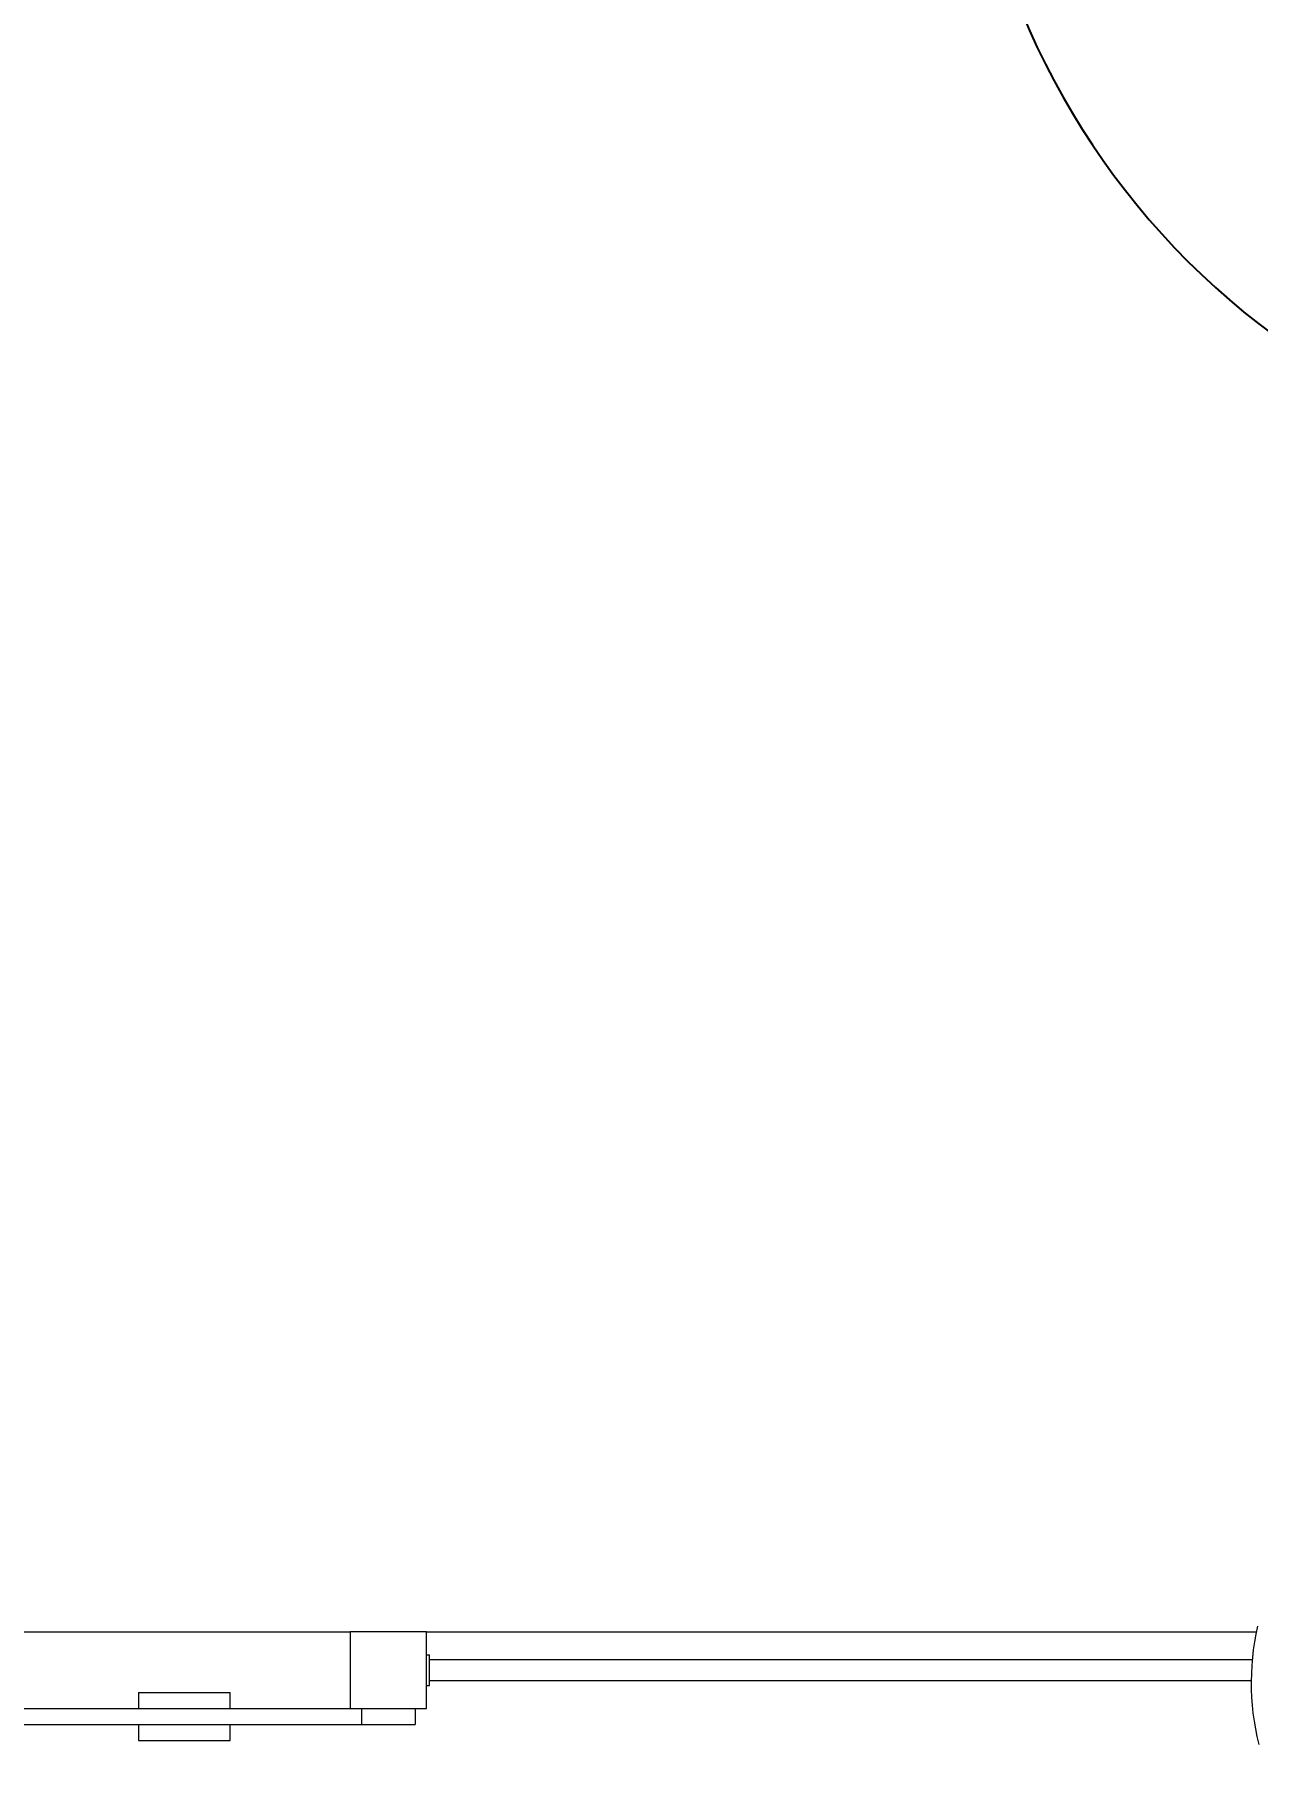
# Model space of a CAD drawing. Header units: millimetres. Extents: x -8939 to 8472, y -10604 to 8071.
# Drawn here: x -907 to 692, y 3857 to 6114 of the extents above; entities that cross this region are included whole.
import ezdxf

# ---------------------------------------------------------------- set-up
doc = ezdxf.new("R2010")
doc.units = ezdxf.units.MM
for name, color, linetype in [('DiKom', 7, 'Continuous'), ('DIKOM_ОБЪЕКТ', 7, 'Continuous'), ('DIKOM_РАЗМЕР_ЗОНА', 7, 'Continuous'), ('DIKOM_РАЗМЕР_ОБЪЕКТА', 7, 'Continuous')]:
    doc.layers.add(name, color=color, linetype=linetype)
doc.styles.add('style1', font='arial.ttf', dxfattribs={"width": 0.8})
doc.dimstyles.new('1-50', dxfattribs={"dimtxt": 300, "dimasz": 200, "dimexe": 100, "dimexo": 0, "dimgap": 100, "dimtad": 1, "dimdec": 0, "dimtxsty": 'style1', "dimcen": 0, "dimclrd": 7, "dimclre": 7, "dimadec": 1, "dimazin": 2, "dimtfac": 1, "dimtdec": 0, "dimtmove": 0, "dimatfit": 3, "dimfxl": 0, "dimlwd": 25, "dimlwe": 18, "dimarcsym": 0})

# ---------------------------------------------------------------- blocks, each defined once
blk = doc.blocks.new('*D10')
at = {"layer": 'Defpoints', "color": 0, "transparency": 16777216}
for p in [(-1552.4, 6070.9), (-5993.5, -5179.1), (3962.9, -5179.1)]:
    blk.add_point(p, dxfattribs=at)
at = {"layer": 'DIKOM_РАЗМЕР_ОБЪЕКТА', "color": 7, "lineweight": 18, "transparency": 16777216}
for p, q in [((-1552.4, 6070.9), (-6093.5, 6070.9)), ((3962.9, -5179.1), (-6093.5, -5179.1))]:
    blk.add_line(p, q, dxfattribs=at)
at = {"layer": 'DIKOM_РАЗМЕР_ОБЪЕКТА', "color": 7, "lineweight": 25, "transparency": 16777216}
blk.add_line((-5993.5, 5870.9), (-5993.5, -4979.1), dxfattribs=at)
at = {"layer": 'DIKOM_РАЗМЕР_ОБЪЕКТА', "color": 7, "transparency": 16777216}
for points in [[(-6026.9, 5870.9), (-5960.2, 5870.9), (-5993.5, 6070.9)], [(-6026.9, -4979.1), (-5960.2, -4979.1), (-5993.5, -5179.1)]]:
    blk.add_solid(points, dxfattribs=at)
at = {"layer": 'DIKOM_РАЗМЕР_ОБЪЕКТА', "color": 0, "transparency": 16777216, "insert": (-6246.7, 1864), "char_height": 300, "attachment_point": 5, "rotation": 90, "style": 'style1'}
blk.add_mtext('11250', dxfattribs=at)
blk = doc.blocks.new('*D12')
at = {"layer": 'Defpoints', "color": 0, "transparency": 16777216}
for p in [(-8488.9, 8070.9), (-1804, 8070.9), (173.6, -6679.1)]:
    blk.add_point(p, dxfattribs=at)
at = {"layer": 'DIKOM_РАЗМЕР_ЗОНА', "color": 7, "lineweight": 18, "transparency": 16777216}
for p, q in [((-1804, 8070.9), (-8588.9, 8070.9)), ((173.6, -6679.1), (-8588.9, -6679.1))]:
    blk.add_line(p, q, dxfattribs=at)
at = {"layer": 'DIKOM_РАЗМЕР_ЗОНА', "color": 7, "lineweight": 25, "transparency": 16777216}
blk.add_line((-8488.9, -6479.1), (-8488.9, 7870.9), dxfattribs=at)
at = {"layer": 'DIKOM_РАЗМЕР_ЗОНА', "color": 7, "transparency": 16777216}
for points in [[(-8522.3, 7870.9), (-8455.6, 7870.9), (-8488.9, 8070.9)], [(-8522.3, -6479.1), (-8455.6, -6479.1), (-8488.9, -6679.1)]]:
    blk.add_solid(points, dxfattribs=at)
at = {"layer": 'DIKOM_РАЗМЕР_ЗОНА', "color": 0, "transparency": 16777216, "insert": (-8742.1, 2001.1), "char_height": 300, "attachment_point": 5, "rotation": 90, "style": 'style1'}
blk.add_mtext('14750', dxfattribs=at)

msp = doc.modelspace()

# ---------------------------------------------------------------- linework, layer by layer
at = {"layer": 'DiKom', "color": 3}
msp.add_lwpolyline([(-2463.5, -5679.1), (-2463.5, -3051, 0.414214), (-2563.5, -2951), (-2795.2, -2951, -0.414214), (-2895.2, -2851), (-2895.2, -1476, 0.414214), (-3895.2, -476), (-6909.4, -476, -0.414214), (-7909.4, 524), (-7909.4, 3074, -0.414214), (-6909.4, 4074), (-4941.5, 4074, 0.414214), (-3941.5, 5074), (-3941.5, 5929.3, -0.414214), (-3641.5, 6229.3), (-3591.5, 6229.3, 0.414214), (-3291.5, 6529.3), (-3291.5, 7070.9, -0.414214), (-2291.5, 8070.9), (-691.5, 8070.9, -0.414214), (308.5, 7070.9), (308.5, 6524, 0.414214), (1308.5, 5524), (2458.1, 5524, -0.414214)], format="xyb", dxfattribs=at)
at = {"layer": 'DIKOM_ОБЪЕКТ', "color": 7, "linetype": 'Continuous', "lineweight": 15}
for p, q in [((-1023.3, 4024), (-494.3, 4024)), ((-494.3, 4024), (-494.3, 3924)), ((-394.3, 4024), (-494.3, 4024)), ((-394.3, 3924), (-394.3, 4024)), ((-394.3, 4024), (691.4, 4024)), ((-394.3, 3994), (-390.3, 3994)), ((-390.3, 3954), (-390.3, 3994)), ((685.9, 3987.5), (-390.3, 3987.5)), ((-394.3, 3954), (-390.3, 3954)), ((-390.3, 3960.5), (684.6, 3960.5)), ((-771.1, 3945), (-771.1, 3924)), ((-771.1, 3945), (-651.1, 3945)), ((-651.1, 3924), (-651.1, 3945)), ((-1044.3, 3924), (-494.3, 3924)), ((-494.3, 3924), (-394.3, 3924)), ((-479.3, 3924), (-479.3, 3903)), ((-409.3, 3924), (-409.3, 3903)), ((-409.3, 3924), (-394.3, 3924)), ((-394.3, 3924), (-394.3, 3924)), ((-1049.3, 3903), (-479.3, 3903)), ((-771.1, 3903), (-771.1, 3882)), ((-771.1, 3882), (-651.1, 3882)), ((-651.1, 3882), (-651.1, 3903)), ((-479.3, 3903), (-409.3, 3903))]:
    msp.add_line(p, q, dxfattribs=at)
at = {"layer": 'DIKOM_ОБЪЕКТ', "color": 7, "linetype": 'Continuous', "lineweight": 15, "flags": 128}
msp.add_lwpolyline([(694.5, 3877), (692.1, 3887.1), (690.1, 3897.3), (688.3, 3907.5), (686.9, 3917.8), (685.8, 3928.1), (685.1, 3938.5), (684.7, 3948.9), (684.6, 3959.3), (684.8, 3969.7), (685.4, 3980.1), (686.2, 3990.4), (687.4, 4000.8), (689, 4011), (690.8, 4021.2), (693, 4031.4)], dxfattribs=at)

# ---------------------------------------------------------------- dimensions: what is measured, and where the dimension line sits
at = {"layer": 'DIKOM_РАЗМЕР_ЗОНА'}
dim = msp.add_linear_dim(base=(-8488.9, 8070.9), p1=(173.6, -6679.1), p2=(-1804, 8070.9), angle=270, text='14750', dimstyle='1-50', dxfattribs=at)
dim.commit()
dim.dimension.update_dxf_attribs({"geometry": '*D12', "text_midpoint": (-8488.9, 2001.1), "dimtype": 160})
at = {"layer": 'DIKOM_РАЗМЕР_ОБЪЕКТА'}
dim = msp.add_linear_dim(base=(-5993.5, -5179.1), p1=(-1552.4, 6070.9), p2=(3962.9, -5179.1), angle=270, dimstyle='1-50', dxfattribs=at)
dim.commit()
dim.dimension.update_dxf_attribs({"geometry": '*D10', "text_midpoint": (-5993.5, 1864), "dimtype": 160})

doc.saveas('drawing.dxf')
